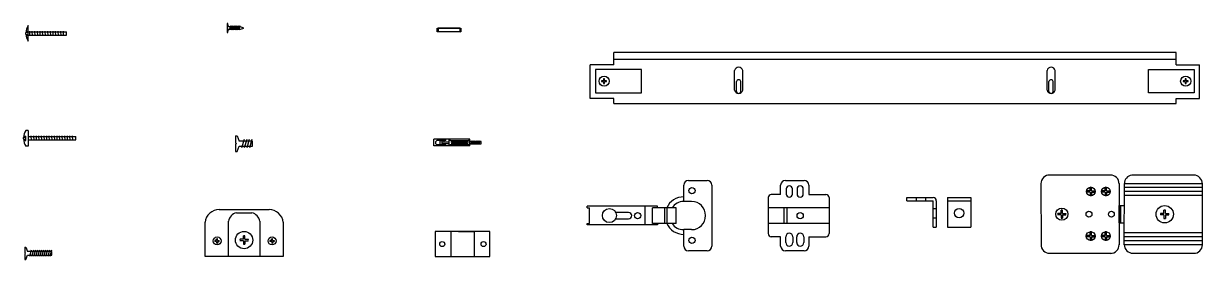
# Model space of a CAD drawing. Header units: millimetres. Extents: x 1648 to 3399, y 1593 to 2421.
# Drawn here: x 3323.9 to 3399.3, y 1592.7 to 1607.8 of the extents above; entities that cross this region are included whole.
import ezdxf

# ---------------------------------------------------------------- set-up
doc = ezdxf.new("R2010")
doc.units = ezdxf.units.MM
doc.linetypes.add('DASHED', pattern=[0.75, 0.5, -0.25])
doc.layers.add('A-SECT-MCUT1', color=7, linetype='Continuous', lineweight=25)
doc.layers.add('VITI E CERNIERE', color=8, linetype='Continuous')

msp = doc.modelspace()

# ---------------------------------------------------------------- linework, layer by layer
at = {"layer": 'A-SECT-MCUT1'}
for p, q in [((3366.148, 1596.423), (3366.148, 1597.473)), ((3366.448, 1597.773), (3367.648, 1597.773)), ((3367.948, 1597.473), (3367.948, 1593.573)), ((3372.352, 1596.873), (3372.352, 1597.473)), ((3372.652, 1597.773), (3373.852, 1597.773)), ((3374.152, 1597.473), (3374.152, 1596.873)), ((3372.352, 1596.873), (3371.752, 1596.873)), ((3372.702, 1597.228), (3372.702, 1596.9)), ((3373.102, 1596.9), (3373.102, 1597.228)), ((3373.402, 1597.228), (3373.402, 1596.9)), ((3373.802, 1596.9), (3373.802, 1597.228)), ((3374.152, 1596.873), (3375.252, 1596.873)), ((3364.458, 1596.123), (3359.958, 1596.123)), ((3359.958, 1596.023), (3359.958, 1596.123)), ((3359.958, 1596.023), (3360.108, 1596.023)), ((3360.108, 1595.023), (3360.108, 1596.023)), ((3363.666, 1596.123), (3363.666, 1594.923)), ((3365.658, 1596.023), (3364.158, 1596.023)), ((3364.158, 1595.023), (3364.158, 1596.023)), ((3364.458, 1596.023), (3364.458, 1596.123)), ((3364.907, 1596.023), (3364.907, 1595.023)), ((3365.057, 1596.023), (3365.057, 1595.023)), ((3365.658, 1595.023), (3365.658, 1596.023)), ((3366.648, 1596.423), (3366.148, 1596.423)), ((3371.552, 1596.673), (3371.552, 1594.373)), ((3375.452, 1596.023), (3371.552, 1596.023)), ((3372.552, 1596.023), (3372.552, 1595.023)), ((3372.752, 1596.023), (3372.752, 1595.023)), ((3375.452, 1596.673), (3375.452, 1594.373)), ((3380.421, 1596.673), (3382.112, 1596.673)), ((3380.421, 1596.473), (3380.421, 1596.673)), ((3380.421, 1596.473), (3382.112, 1596.473)), ((3381.021, 1596.673), (3381.021, 1596.473)), ((3381.621, 1596.673), (3381.621, 1596.473)), ((3382.112, 1594.782), (3382.112, 1596.473)), ((3382.112, 1595.982), (3382.312, 1595.982)), ((3382.312, 1596.473), (3382.312, 1594.782)), ((3383.025, 1596.673), (3383.025, 1594.782)), ((3383.025, 1596.673), (3384.516, 1596.673)), ((3383.025, 1596.473), (3384.516, 1596.473)), ((3384.516, 1596.673), (3384.516, 1594.782)), ((3362.615, 1595.723), (3361.791, 1595.723)), ((3361.791, 1595.323), (3362.615, 1595.323)), ((3382.112, 1595.382), (3382.312, 1595.382)), ((3359.958, 1594.923), (3359.958, 1595.023)), ((3359.958, 1595.023), (3360.108, 1595.023)), ((3364.458, 1594.923), (3359.958, 1594.923)), ((3365.658, 1595.023), (3364.158, 1595.023)), ((3364.458, 1595.023), (3364.458, 1594.923)), ((3366.148, 1593.573), (3366.148, 1594.623)), ((3366.648, 1594.623), (3366.148, 1594.623)), ((3375.452, 1595.023), (3371.552, 1595.023)), ((3382.112, 1594.782), (3382.312, 1594.782)), ((3383.025, 1594.782), (3384.516, 1594.782)), ((3372.352, 1594.173), (3371.752, 1594.173)), ((3372.352, 1593.573), (3372.352, 1594.173)), ((3372.677, 1593.798), (3372.677, 1594.167)), ((3373.127, 1594.167), (3373.127, 1593.798)), ((3373.377, 1593.798), (3373.377, 1594.167)), ((3373.827, 1594.167), (3373.827, 1593.798)), ((3374.152, 1594.173), (3374.152, 1593.573)), ((3374.152, 1594.173), (3375.252, 1594.173)), ((3367.648, 1593.273), (3366.448, 1593.273)), ((3373.852, 1593.273), (3372.652, 1593.273))]:
    msp.add_line(p, q, dxfattribs=at)
for centre, radius in [((3366.675, 1597.117), 0.2), ((3361.388, 1595.523), 0.45), ((3383.77, 1595.682), 0.3), ((3363.196, 1595.523), 0.2), ((3373.602, 1595.523), 0.2), ((3366.675, 1593.935), 0.2)]:
    msp.add_circle(centre, radius, dxfattribs=at)
for centre, radius, start, end in [((3366.448, 1597.473), 0.3, 90, 180), ((3367.648, 1597.473), 0.3, 0, 90), ((3372.652, 1597.473), 0.3, 90, 180), ((3373.852, 1597.473), 0.3, 0, 90), ((3366.148, 1595.523), 1.2, 90, 155.37568), ((3371.752, 1596.673), 0.2, 90, 180), ((3372.902, 1597.228), 0.2, 90, 180), ((3372.902, 1596.9), 0.2, 180, 270), ((3372.902, 1597.228), 0.2, 0, 90), ((3372.902, 1596.9), 0.2, 270, 0), ((3373.602, 1597.228), 0.2, 90, 180), ((3373.602, 1596.9), 0.2, 180, 270), ((3373.602, 1597.228), 0.2, 0, 90), ((3373.602, 1596.9), 0.2, 270, 0), ((3375.252, 1596.673), 0.2, 0, 90), ((3366.148, 1595.523), 0.9, 90, 146.25101), ((3366.648, 1595.523), 0.9, 270, 90), ((3382.112, 1596.473), 0.2, 0, 90), ((3362.615, 1595.523), 0.2, 0, 90), ((3362.615, 1595.523), 0.2, 270, 0), ((3366.148, 1595.523), 1.2, 204.62432, 270), ((3366.148, 1595.523), 0.9, 213.74899, 270), ((3371.752, 1594.373), 0.2, 180, 270), ((3372.902, 1594.167), 0.225, 90, 180), ((3372.902, 1593.798), 0.225, 180, 270), ((3372.902, 1594.167), 0.225, 0, 90), ((3372.902, 1593.798), 0.225, 270, 0), ((3373.602, 1594.167), 0.225, 90, 180), ((3373.602, 1593.798), 0.225, 180, 270), ((3373.602, 1594.167), 0.225, 0, 90), ((3373.602, 1593.798), 0.225, 270, 0), ((3375.252, 1594.373), 0.2, 270, 0), ((3366.448, 1593.573), 0.3, 180, 270), ((3367.648, 1593.573), 0.3, 270, 0), ((3372.652, 1593.573), 0.3, 180, 270), ((3373.852, 1593.573), 0.3, 270, 0)]:
    msp.add_arc(centre, radius, start, end, dxfattribs=at)
at = {"layer": 'VITI E CERNIERE', "linetype": 'DASHED'}
for p, q in [((3324.051, 1607.314), (3324.181, 1607.314)), ((3324.181, 1607.035), (3324.181, 1607.314)), ((3324.043, 1607.244), (3324.181, 1607.244)), ((3324.043, 1607.104), (3324.181, 1607.104)), ((3324.051, 1607.035), (3324.181, 1607.035)), ((3323.892, 1600.541), (3324.03, 1600.541)), ((3323.899, 1600.611), (3324.03, 1600.611)), ((3324.03, 1600.331), (3324.03, 1600.611)), ((3323.892, 1600.401), (3324.03, 1600.401)), ((3323.899, 1600.331), (3324.03, 1600.331))]:
    msp.add_line(p, q, dxfattribs=at)
at = {"layer": 'VITI E CERNIERE', "linetype": 'Continuous'}
for p, q in [((3324.192, 1606.669), (3324.192, 1607.669)), ((3324.042, 1607.127), (3324.042, 1607.22)), ((3323.89, 1600.424), (3323.89, 1600.516)), ((3324.192, 1600.965), (3324.041, 1600.965)), ((3324.192, 1599.965), (3324.041, 1599.965)), ((3392.16, 1597.113), (3391.944, 1597.113)), ((3392.16, 1597.018), (3391.944, 1597.018)), ((3392.16, 1597.113), (3392.16, 1597.329)), ((3392.16, 1597.018), (3392.16, 1596.802)), ((3392.256, 1597.113), (3392.256, 1597.329)), ((3392.256, 1597.113), (3392.472, 1597.113)), ((3392.256, 1597.018), (3392.472, 1597.018)), ((3392.256, 1597.018), (3392.256, 1596.802)), ((3393.124, 1597.113), (3392.908, 1597.113)), ((3393.124, 1597.018), (3392.908, 1597.018)), ((3393.124, 1597.113), (3393.124, 1597.329)), ((3393.124, 1597.018), (3393.124, 1596.802)), ((3393.219, 1597.113), (3393.219, 1597.329)), ((3393.219, 1597.113), (3393.436, 1597.113)), ((3393.219, 1597.018), (3393.436, 1597.018)), ((3393.219, 1597.018), (3393.219, 1596.802)), ((3390.304, 1595.664), (3390.087, 1595.664)), ((3390.304, 1595.569), (3390.087, 1595.569)), ((3390.304, 1595.664), (3390.304, 1595.88)), ((3390.304, 1595.569), (3390.304, 1595.353)), ((3390.399, 1595.664), (3390.399, 1595.88)), ((3390.399, 1595.664), (3390.615, 1595.664)), ((3390.399, 1595.569), (3390.615, 1595.569)), ((3390.399, 1595.569), (3390.399, 1595.353)), ((3396.883, 1595.657), (3396.667, 1595.657)), ((3396.883, 1595.561), (3396.667, 1595.561)), ((3396.883, 1595.657), (3396.883, 1595.873)), ((3396.883, 1595.561), (3396.883, 1595.345)), ((3396.978, 1595.657), (3396.978, 1595.873)), ((3396.978, 1595.657), (3397.194, 1595.657)), ((3396.978, 1595.561), (3397.194, 1595.561)), ((3396.978, 1595.561), (3396.978, 1595.345)), ((3392.157, 1594.259), (3392.157, 1594.475)), ((3392.252, 1594.259), (3392.252, 1594.475)), ((3393.124, 1594.259), (3393.124, 1594.475)), ((3393.219, 1594.259), (3393.219, 1594.475)), ((3336.25, 1593.927), (3336.135, 1593.927)), ((3336.25, 1593.876), (3336.135, 1593.876)), ((3336.25, 1593.927), (3336.25, 1594.043)), ((3336.25, 1593.876), (3336.25, 1593.76)), ((3336.301, 1593.927), (3336.301, 1594.043)), ((3336.301, 1593.927), (3336.417, 1593.927)), ((3336.301, 1593.876), (3336.417, 1593.876)), ((3336.301, 1593.876), (3336.301, 1593.76)), ((3337.962, 1594.006), (3337.746, 1594.006)), ((3337.962, 1593.91), (3337.746, 1593.91)), ((3337.962, 1594.006), (3337.962, 1594.222)), ((3337.962, 1593.91), (3337.962, 1593.694)), ((3338.058, 1594.006), (3338.058, 1594.222)), ((3338.058, 1594.006), (3338.274, 1594.006)), ((3338.058, 1593.91), (3338.274, 1593.91)), ((3338.058, 1593.91), (3338.058, 1593.694)), ((3339.772, 1593.927), (3339.656, 1593.927)), ((3339.772, 1593.876), (3339.656, 1593.876)), ((3339.772, 1593.927), (3339.772, 1594.043)), ((3339.772, 1593.876), (3339.772, 1593.76)), ((3339.823, 1593.927), (3339.823, 1594.043)), ((3339.823, 1593.927), (3339.939, 1593.927)), ((3339.823, 1593.876), (3339.939, 1593.876)), ((3339.823, 1593.876), (3339.823, 1593.76)), ((3392.157, 1594.259), (3391.941, 1594.259)), ((3392.157, 1594.164), (3391.941, 1594.164)), ((3392.157, 1594.164), (3392.157, 1593.948)), ((3392.252, 1594.259), (3392.468, 1594.259)), ((3392.252, 1594.164), (3392.468, 1594.164)), ((3392.252, 1594.164), (3392.252, 1593.948)), ((3393.124, 1594.259), (3392.908, 1594.259)), ((3393.124, 1594.164), (3392.908, 1594.164)), ((3393.124, 1594.164), (3393.124, 1593.948)), ((3393.219, 1594.259), (3393.436, 1594.259)), ((3393.219, 1594.164), (3393.436, 1594.164)), ((3393.219, 1594.164), (3393.219, 1593.948))]:
    msp.add_line(p, q, dxfattribs=at)
at = {"layer": 'VITI E CERNIERE'}
for p, q in [((3324.264, 1607.327), (3324.28, 1607.02)), ((3324.429, 1607.327), (3324.445, 1607.02)), ((3324.429, 1607.327), (3324.445, 1607.02)), ((3324.595, 1607.327), (3324.611, 1607.02)), ((3324.76, 1607.327), (3324.776, 1607.02)), ((3324.925, 1607.327), (3324.941, 1607.02)), ((3325.091, 1607.327), (3325.107, 1607.02)), ((3325.256, 1607.327), (3325.272, 1607.02)), ((3325.421, 1607.327), (3325.437, 1607.02)), ((3325.589, 1607.327), (3325.605, 1607.02)), ((3325.755, 1607.327), (3325.771, 1607.02)), ((3325.92, 1607.327), (3325.936, 1607.02)), ((3326.085, 1607.327), (3326.101, 1607.02)), ((3326.251, 1607.327), (3326.267, 1607.02)), ((3326.251, 1607.327), (3326.267, 1607.02)), ((3326.416, 1607.327), (3326.432, 1607.02)), ((3336.921, 1607.544), (3336.949, 1607.515)), ((3336.949, 1607.515), (3336.921, 1607.487)), ((3337.138, 1607.653), (3337.058, 1607.378)), ((3337.223, 1607.653), (3337.143, 1607.378)), ((3337.309, 1607.653), (3337.229, 1607.378)), ((3337.245, 1607.435), (3337.777, 1607.435)), ((3337.248, 1607.596), (3337.777, 1607.596)), ((3337.394, 1607.653), (3337.314, 1607.378)), ((3337.48, 1607.653), (3337.4, 1607.378)), ((3337.565, 1607.653), (3337.485, 1607.378)), ((3337.651, 1607.653), (3337.571, 1607.378)), ((3337.736, 1607.653), (3337.656, 1607.378)), ((3350.42, 1607.507), (3350.36, 1607.447)), ((3350.36, 1607.447), (3350.36, 1607.327)), ((3350.42, 1607.267), (3350.36, 1607.327)), ((3350.42, 1607.507), (3350.42, 1607.267)), ((3351.82, 1607.507), (3350.42, 1607.507)), ((3351.82, 1607.507), (3351.88, 1607.447)), ((3351.82, 1607.507), (3351.82, 1607.267)), ((3351.82, 1607.267), (3351.88, 1607.327)), ((3351.88, 1607.327), (3351.88, 1607.447)), ((3324.192, 1607.276), (3325.643, 1607.276)), ((3324.192, 1607.071), (3325.643, 1607.071)), ((3325.424, 1607.276), (3326.253, 1607.276)), ((3325.424, 1607.071), (3326.264, 1607.071)), ((3326.253, 1607.276), (3326.638, 1607.276)), ((3326.264, 1607.071), (3326.638, 1607.071)), ((3326.638, 1607.071), (3326.638, 1607.276)), ((3351.82, 1607.267), (3350.42, 1607.267)), ((3361.663, 1605.501), (3361.663, 1605.952)), ((3397.663, 1605.952), (3361.663, 1605.952)), ((3397.663, 1605.501), (3397.663, 1605.952)), ((3361.663, 1605.169), (3360.163, 1605.169)), ((3360.163, 1603.012), (3360.163, 1605.169)), ((3361.663, 1605.169), (3361.663, 1605.501)), ((3397.664, 1605.501), (3361.663, 1605.501)), ((3397.664, 1605.169), (3397.664, 1605.501)), ((3397.664, 1605.169), (3399.164, 1605.169)), ((3399.164, 1603.012), (3399.164, 1605.169)), ((3369.405, 1603.55), (3369.405, 1604.794)), ((3369.921, 1603.55), (3369.921, 1604.794)), ((3389.405, 1603.55), (3389.405, 1604.794)), ((3389.921, 1603.55), (3389.921, 1604.794)), ((3369.527, 1603.45), (3369.527, 1604.104)), ((3369.799, 1603.45), (3369.799, 1604.104)), ((3389.527, 1603.45), (3389.527, 1604.104)), ((3389.799, 1603.45), (3389.799, 1604.104)), ((3361.663, 1603.012), (3360.163, 1603.012)), ((3361.663, 1602.681), (3361.663, 1603.012)), ((3397.664, 1603.012), (3399.164, 1603.012)), ((3397.664, 1602.681), (3397.664, 1603.012)), ((3361.663, 1602.681), (3397.664, 1602.681)), ((3324.192, 1600.965), (3324.192, 1599.965)), ((3324.192, 1600.573), (3326.232, 1600.573)), ((3324.357, 1600.624), (3324.374, 1600.316)), ((3324.523, 1600.624), (3324.539, 1600.316)), ((3324.688, 1600.624), (3324.704, 1600.316)), ((3324.853, 1600.624), (3324.869, 1600.316)), ((3325.019, 1600.624), (3325.035, 1600.316)), ((3325.019, 1600.624), (3325.035, 1600.316)), ((3325.184, 1600.624), (3325.2, 1600.316)), ((3325.349, 1600.624), (3325.365, 1600.316)), ((3325.515, 1600.624), (3325.531, 1600.316)), ((3325.68, 1600.624), (3325.696, 1600.316)), ((3325.845, 1600.624), (3325.861, 1600.316)), ((3326.011, 1600.624), (3326.027, 1600.316)), ((3326.013, 1600.573), (3326.843, 1600.573)), ((3326.179, 1600.624), (3326.195, 1600.316)), ((3326.344, 1600.624), (3326.36, 1600.316)), ((3326.509, 1600.624), (3326.525, 1600.316)), ((3326.675, 1600.624), (3326.691, 1600.316)), ((3326.84, 1600.624), (3326.856, 1600.316)), ((3326.84, 1600.624), (3326.856, 1600.316)), ((3326.843, 1600.573), (3327.227, 1600.573)), ((3327.005, 1600.624), (3327.021, 1600.316)), ((3327.227, 1600.367), (3327.227, 1600.573)), ((3337.462, 1600.624), (3337.562, 1600.624)), ((3337.562, 1600.624), (3337.684, 1600.281)), ((3324.192, 1600.367), (3326.232, 1600.367)), ((3326.013, 1600.367), (3326.853, 1600.367)), ((3326.853, 1600.367), (3327.227, 1600.367)), ((3337.462, 1600.179), (3337.517, 1600.124)), ((3337.517, 1600.124), (3337.462, 1600.068)), ((3337.562, 1599.624), (3337.684, 1599.967)), ((3338.006, 1600.392), (3337.85, 1599.856)), ((3338.173, 1600.392), (3338.017, 1599.856)), ((3338.34, 1600.392), (3338.184, 1599.856)), ((3338.506, 1600.392), (3338.35, 1599.856)), ((3338.551, 1599.967), (3338.551, 1600.281)), ((3350.927, 1600.402), (3350.143, 1600.402)), ((3350.143, 1599.98), (3350.143, 1600.402)), ((3352.462, 1599.98), (3350.143, 1599.98)), ((3350.927, 1600.33), (3350.394, 1600.33)), ((3350.927, 1600.05), (3350.394, 1600.05)), ((3350.542, 1600.33), (3350.542, 1600.05)), ((3350.542, 1600.33), (3350.692, 1600.33)), ((3350.542, 1600.05), (3350.692, 1600.05)), ((3350.692, 1600.05), (3350.692, 1600.33)), ((3350.692, 1600.25), (3351.142, 1600.25)), ((3350.692, 1600.13), (3351.142, 1600.13)), ((3350.81, 1600.25), (3350.81, 1600.33)), ((3350.81, 1600.05), (3350.81, 1600.13)), ((3350.927, 1600.33), (3350.927, 1600.402)), ((3352.462, 1600.402), (3350.927, 1600.402)), ((3351.142, 1599.98), (3351.142, 1600.4)), ((3352.342, 1600.31), (3351.262, 1600.31)), ((3351.262, 1600.31), (3351.262, 1600.31)), ((3351.262, 1600.19), (3351.262, 1600.19)), ((3351.262, 1600.07), (3352.342, 1600.07)), ((3351.322, 1600.28), (3352.282, 1600.28)), ((3351.322, 1600.25), (3352.282, 1600.25)), ((3352.282, 1600.13), (3351.322, 1600.13)), ((3351.322, 1600.1), (3352.282, 1600.1)), ((3352.342, 1600.31), (3352.342, 1600.31)), ((3352.342, 1600.19), (3352.342, 1600.19)), ((3352.462, 1599.98), (3352.462, 1600.4)), ((3352.577, 1600.31), (3352.508, 1600.07)), ((3352.652, 1600.31), (3352.582, 1600.07)), ((3352.727, 1600.31), (3352.657, 1600.07)), ((3352.801, 1600.31), (3352.732, 1600.07)), ((3352.876, 1600.31), (3352.806, 1600.07)), ((3352.951, 1600.31), (3352.881, 1600.07)), ((3353.025, 1600.31), (3352.955, 1600.07)), ((3353.1, 1600.31), (3353.03, 1600.07)), ((3353.182, 1600.12), (3353.182, 1600.26)), ((3337.462, 1599.624), (3337.562, 1599.624)), ((3389.015, 1597.572), (3389.018, 1593.661)), ((3393.46, 1598.111), (3389.55, 1598.114)), ((3394.019, 1597.568), (3394.016, 1593.658)), ((3394.019, 1597.564), (3394.016, 1593.658)), ((3394.35, 1593.661), (3394.352, 1597.565)), ((3394.35, 1593.657), (3394.352, 1597.565)), ((3399.35, 1597.561), (3394.35, 1597.561)), ((3398.805, 1598.111), (3394.833, 1598.111)), ((3399.35, 1593.653), (3399.347, 1597.561)), ((3399.35, 1597.311), (3394.35, 1597.311)), ((3399.35, 1597.311), (3394.35, 1597.311)), ((3399.35, 1597.061), (3394.35, 1597.061)), ((3399.35, 1596.811), (3394.35, 1596.811)), ((3394.017, 1596.166), (3394.351, 1596.166)), ((3394.017, 1595.055), (3394.017, 1596.166)), ((3394.128, 1595.055), (3394.128, 1596.166)), ((3336.408, 1595.902), (3339.612, 1595.902)), ((3337.51, 1595.702), (3338.01, 1595.702)), ((3338.01, 1595.702), (3338.51, 1595.702)), ((3335.51, 1592.902), (3335.51, 1595.092)), ((3337.01, 1592.902), (3337.01, 1595.167)), ((3339.01, 1595.167), (3339.01, 1592.902)), ((3340.51, 1595.092), (3340.51, 1592.902)), ((3353.738, 1594.502), (3350.238, 1594.502)), ((3350.238, 1594.502), (3350.238, 1594.202)), ((3351.238, 1594.502), (3351.238, 1592.902)), ((3351.738, 1594.502), (3352.738, 1594.502)), ((3352.738, 1594.502), (3352.738, 1592.902)), ((3353.738, 1592.902), (3353.738, 1594.502)), ((3394.017, 1595.055), (3394.351, 1595.055)), ((3350.238, 1594.202), (3350.238, 1593.202)), ((3399.35, 1594.411), (3394.35, 1594.411)), ((3399.35, 1594.161), (3394.35, 1594.161)), ((3399.35, 1594.161), (3394.35, 1594.161)), ((3399.35, 1593.911), (3394.35, 1593.911)), ((3323.962, 1593.5), (3324.041, 1593.5)), ((3323.962, 1593.154), (3324.005, 1593.111)), ((3324.005, 1593.111), (3323.962, 1593.067)), ((3324.041, 1593.5), (3324.135, 1593.233)), ((3324.041, 1592.721), (3324.135, 1592.988)), ((3324.386, 1593.319), (3324.265, 1592.902)), ((3324.516, 1593.319), (3324.395, 1592.902)), ((3324.646, 1593.319), (3324.525, 1592.902)), ((3324.776, 1593.319), (3324.655, 1592.902)), ((3324.906, 1593.319), (3324.784, 1592.902)), ((3325.035, 1593.319), (3324.914, 1592.902)), ((3325.165, 1593.319), (3325.044, 1592.902)), ((3325.295, 1593.319), (3325.174, 1592.902)), ((3325.425, 1593.319), (3325.304, 1592.902)), ((3325.555, 1593.319), (3325.433, 1592.902)), ((3325.684, 1593.319), (3325.563, 1592.902)), ((3325.706, 1592.988), (3325.706, 1593.233)), ((3350.238, 1593.202), (3350.238, 1592.902)), ((3389.56, 1593.111), (3393.535, 1593.111)), ((3399.35, 1593.661), (3394.35, 1593.661)), ((3394.907, 1593.115), (3398.815, 1593.111)), ((3323.962, 1592.721), (3324.041, 1592.721)), ((3340.51, 1592.902), (3335.51, 1592.902)), ((3350.238, 1592.902), (3353.738, 1592.902))]:
    msp.add_line(p, q, dxfattribs=at)
for points in [[(3336.963, 1607.8), (3336.921, 1607.8), (3336.921, 1607.544)], [(3336.921, 1607.487), (3336.921, 1607.23), (3336.963, 1607.23), (3336.993, 1607.378), (3337.035, 1607.435), (3337.777, 1607.435)], [(3337.777, 1607.596), (3337.035, 1607.596), (3336.993, 1607.653), (3336.963, 1607.8)], [(3337.777, 1607.435), (3337.986, 1607.515), (3337.777, 1607.596)], [(3361.073, 1604.141), (3361.073, 1604.272), (3361.022, 1604.272), (3361.022, 1604.141)], [(3398.304, 1604.141), (3398.304, 1604.272), (3398.253, 1604.272), (3398.253, 1604.141)], [(3361.022, 1604.141), (3360.892, 1604.141), (3360.892, 1604.09), (3361.022, 1604.09)], [(3361.022, 1604.09), (3361.022, 1603.96), (3361.073, 1603.96), (3361.073, 1604.09)], [(3361.073, 1604.09), (3361.204, 1604.09), (3361.204, 1604.141), (3361.073, 1604.141)], [(3398.253, 1604.141), (3398.123, 1604.141), (3398.123, 1604.09), (3398.253, 1604.09)], [(3398.253, 1604.09), (3398.253, 1603.96), (3398.304, 1603.96), (3398.304, 1604.09)], [(3398.304, 1604.09), (3398.435, 1604.09), (3398.435, 1604.141), (3398.304, 1604.141)], [(3337.462, 1600.624), (3337.462, 1600.179)], [(3337.462, 1600.068), (3337.462, 1599.624)], [(3338.551, 1600.281), (3337.684, 1600.281)], [(3337.684, 1599.967), (3338.551, 1599.967)], [(3353.182, 1600.26), (3352.462, 1600.26)], [(3352.462, 1600.12), (3353.182, 1600.12)], [(3323.962, 1593.5), (3323.962, 1593.154)], [(3323.962, 1593.067), (3323.962, 1592.721)], [(3325.706, 1593.233), (3324.135, 1593.233)], [(3324.135, 1592.988), (3325.706, 1592.988)], [(3325.01, 1593.233), (3325.01, 1593.233)]]:
    msp.add_lwpolyline(points, dxfattribs=at)
for points in [[(3350.36, 1607.507), (3351.88, 1607.507), (3351.88, 1607.267), (3350.36, 1607.267)], [(3360.508, 1603.373), (3363.434, 1603.373), (3363.434, 1604.858), (3360.508, 1604.858)], [(3398.818, 1603.373), (3395.892, 1603.373), (3395.892, 1604.858), (3398.818, 1604.858)]]:
    msp.add_lwpolyline(points, close=True, dxfattribs=at)
for centre, radius in [((3361.048, 1604.116), 0.323), ((3398.279, 1604.116), 0.323), ((3392.207, 1597.064), 0.284), ((3392.208, 1597.064), 0.284), ((3393.17, 1597.064), 0.284), ((3390.35, 1595.611), 0.388), ((3396.934, 1595.611), 0.556), ((3392.089, 1595.611), 0.188), ((3393.522, 1595.611), 0.188), ((3338.007, 1593.956), 0.556), ((3392.2, 1594.211), 0.284), ((3393.17, 1594.211), 0.284), ((3336.281, 1593.902), 0.253), ((3339.797, 1593.902), 0.253), ((3350.691, 1593.702), 0.158), ((3353.333, 1593.702), 0.158)]:
    msp.add_circle(centre, radius, dxfattribs=at)
at = {"layer": 'VITI E CERNIERE', "linetype": 'Continuous'}
for centre, radius, start, end in [((3324.887, 1607.187), 0.845, 145.23701, 177.74613), ((3324.958, 1607.173), 0.917, 182.90283, 213.39849), ((3324.735, 1600.483), 0.845, 145.23701, 177.74613), ((3324.806, 1600.47), 0.917, 182.90283, 213.39849), ((3392.208, 1597.065), 0.268, 169.75965, 190.24035), ((3392.208, 1597.065), 0.268, 79.75965, 100.24035), ((3392.208, 1597.065), 0.268, 259.75965, 280.24035), ((3392.208, 1597.065), 0.268, 349.75965, 10.24035), ((3393.172, 1597.065), 0.268, 169.75965, 190.24035), ((3393.172, 1597.065), 0.268, 79.75965, 100.24035), ((3393.172, 1597.065), 0.268, 259.75965, 280.24035), ((3393.172, 1597.065), 0.268, 349.75965, 10.24035), ((3390.351, 1595.616), 0.268, 169.75965, 190.24035), ((3390.351, 1595.616), 0.268, 79.75965, 100.24035), ((3390.351, 1595.616), 0.268, 259.75965, 280.24035), ((3390.351, 1595.616), 0.268, 349.75965, 10.24035), ((3396.931, 1595.609), 0.268, 169.75965, 190.24035), ((3396.931, 1595.609), 0.268, 79.75965, 100.24035), ((3396.931, 1595.609), 0.268, 259.75965, 280.24035), ((3396.931, 1595.609), 0.268, 349.75965, 10.24035), ((3392.204, 1594.211), 0.268, 79.75965, 100.24035), ((3393.172, 1594.211), 0.268, 79.75965, 100.24035), ((3336.276, 1593.902), 0.144, 169.75965, 190.24035), ((3336.276, 1593.902), 0.144, 79.75965, 100.24035), ((3336.276, 1593.902), 0.144, 259.75965, 280.24035), ((3336.276, 1593.902), 0.144, 349.75965, 10.24035), ((3338.01, 1593.958), 0.268, 169.75965, 190.24035), ((3338.01, 1593.958), 0.268, 79.75965, 100.24035), ((3338.01, 1593.958), 0.268, 349.75965, 10.24035), ((3339.798, 1593.902), 0.144, 169.75965, 190.24035), ((3339.798, 1593.902), 0.144, 79.75965, 100.24035), ((3339.798, 1593.902), 0.144, 259.75965, 280.24035), ((3339.798, 1593.902), 0.144, 349.75965, 10.24035), ((3392.204, 1594.211), 0.268, 169.75965, 190.24035), ((3392.204, 1594.211), 0.268, 259.75965, 280.24035), ((3392.204, 1594.211), 0.268, 349.75965, 10.24035), ((3393.172, 1594.211), 0.268, 169.75965, 190.24035), ((3393.172, 1594.211), 0.268, 259.75965, 280.24035), ((3393.172, 1594.211), 0.268, 349.75965, 10.24035), ((3338.01, 1593.958), 0.268, 259.75965, 280.24035)]:
    msp.add_arc(centre, radius, start, end, dxfattribs=at)
at = {"layer": 'VITI E CERNIERE'}
for centre, radius, start, end in [((3369.663, 1604.742), 0.263, 11.25537, 168.74463), ((3389.663, 1604.742), 0.263, 11.25537, 168.74463), ((3369.663, 1603.601), 0.263, 191.25537, 348.74463), ((3369.663, 1604.077), 0.138, 11.25537, 168.74463), ((3389.663, 1603.601), 0.263, 191.25537, 348.74463), ((3389.663, 1604.077), 0.138, 11.25537, 168.74463), ((3369.663, 1603.477), 0.138, 191.25537, 348.74463), ((3389.663, 1603.477), 0.138, 191.25537, 348.74463), ((3350.394, 1600.19), 0.14, 90, 270), ((3351.284, 1600.464), 0.155, 204.28296, 261.97725), ((3351.284, 1599.916), 0.155, 98.02275, 155.71704), ((3351.322, 1600.19), 0.06, 90, 180), ((3351.322, 1600.19), 0.06, 180, 270), ((3351.322, 1600.34), 0.06, 210, 270), ((3351.322, 1600.04), 0.06, 90, 150), ((3352.282, 1600.34), 0.06, 270, 330), ((3352.282, 1600.19), 0.06, 0, 90), ((3352.282, 1600.19), 0.06, 270, 0), ((3352.282, 1600.04), 0.06, 30, 90), ((3352.32, 1600.464), 0.155, 278.02275, 335.71704), ((3352.32, 1599.916), 0.155, 24.28296, 81.97725), ((3389.562, 1597.568), 0.547, 88.80132, 180.39883), ((3393.472, 1597.564), 0.547, 359.60117, 91.19868), ((3394.898, 1597.568), 0.546, 96.86446, 181.19868), ((3398.801, 1597.564), 0.546, 358.80132, 90.39883), ((3336.41, 1594.997), 0.905, 89.90577, 173.95641), ((3337.688, 1595.034), 0.691, 104.94143, 168.9522), ((3338.332, 1595.034), 0.691, 11.0478, 75.05857), ((3339.61, 1594.997), 0.905, 6.04359, 90.09423), ((3389.564, 1593.658), 0.547, 178.80132, 270.39883), ((3393.47, 1593.654), 0.547, 269.60117, 1.19868), ((3394.896, 1593.661), 0.546, 179.60117, 271.19868), ((3398.803, 1593.657), 0.546, 268.80132, 0.39883)]:
    msp.add_arc(centre, radius, start, end, dxfattribs=at)

doc.saveas('drawing.dxf')
